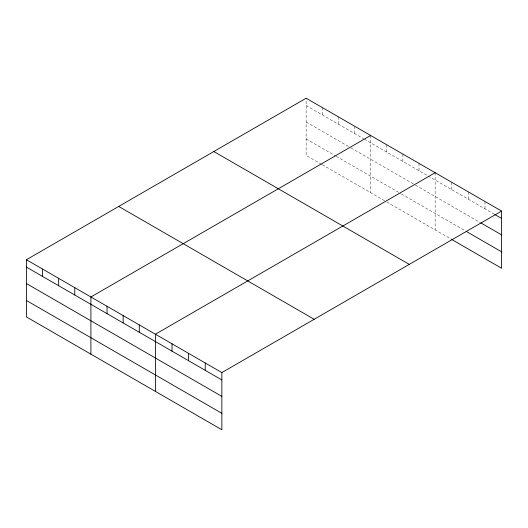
<?xml version="1.0" encoding="UTF-8"?>
<svg xmlns="http://www.w3.org/2000/svg" width="528" height="528" viewBox="0 0 528 528"><rect width="100%" height="100%" fill="white"/><g stroke="black" fill="none" stroke-linecap="round" stroke-linejoin="round"><path stroke-width="0.4" stroke-dasharray="2.64 1.98" d="M321.565 164.32L306.141 155.417L306.141 98.228M306.141 105.58L363.634 138.772M364.333 139.181L427.429 175.606M428.135 176.015L493.984 214.031M306.141 122.027L350.308 147.53M351.014 147.932L414.81 184.767M415.516 185.17L480.143 222.486M306.141 138.97L335.59 155.971M336.29 156.374L400.792 193.618M401.491 194.02L465.604 231.033M322.265 164.723L386.067 201.557M386.767 201.967L451.757 239.488M484.988 201.485L484.988 208.837M468.369 191.895L468.369 199.247M451.757 182.299L451.757 189.651M435.145 172.709L435.145 229.898M419.021 163.403L419.021 170.749M402.89 154.09L402.89 161.443M386.767 144.778L386.767 152.13M370.643 135.472L370.643 192.654M354.519 126.159L354.519 133.511M338.389 116.853L338.389 124.199M322.265 107.54L322.265 114.893"/><path stroke-width="0.79" d="M451.757 239.488L501.6 268.264L501.6 211.075L306.141 98.228L26.4 259.736L26.4 316.925L221.859 429.772L221.859 372.583L26.4 259.736M370.643 135.472L90.902 296.974L90.902 354.163M435.145 172.709L155.404 334.217L155.404 391.4M221.859 372.583L501.6 211.075M494.677 214.434L501.6 218.427M480.83 222.882L501.6 234.874M466.297 231.436L501.6 251.816M213.827 151.529L409.286 264.376M118.714 206.441L314.173 319.288M26.4 267.089L221.859 379.936M26.4 283.536L221.859 396.383M26.4 300.478L221.859 413.325M205.247 362.993L205.247 370.346M188.628 353.404L188.628 360.749M172.016 343.807L172.016 351.16M139.28 324.905L139.28 332.257M123.149 315.599L123.149 322.945M107.026 306.286L107.026 313.639M74.778 287.668L74.778 295.02M58.648 278.355L58.648 285.707M42.524 269.049L42.524 276.401"/></g></svg>
